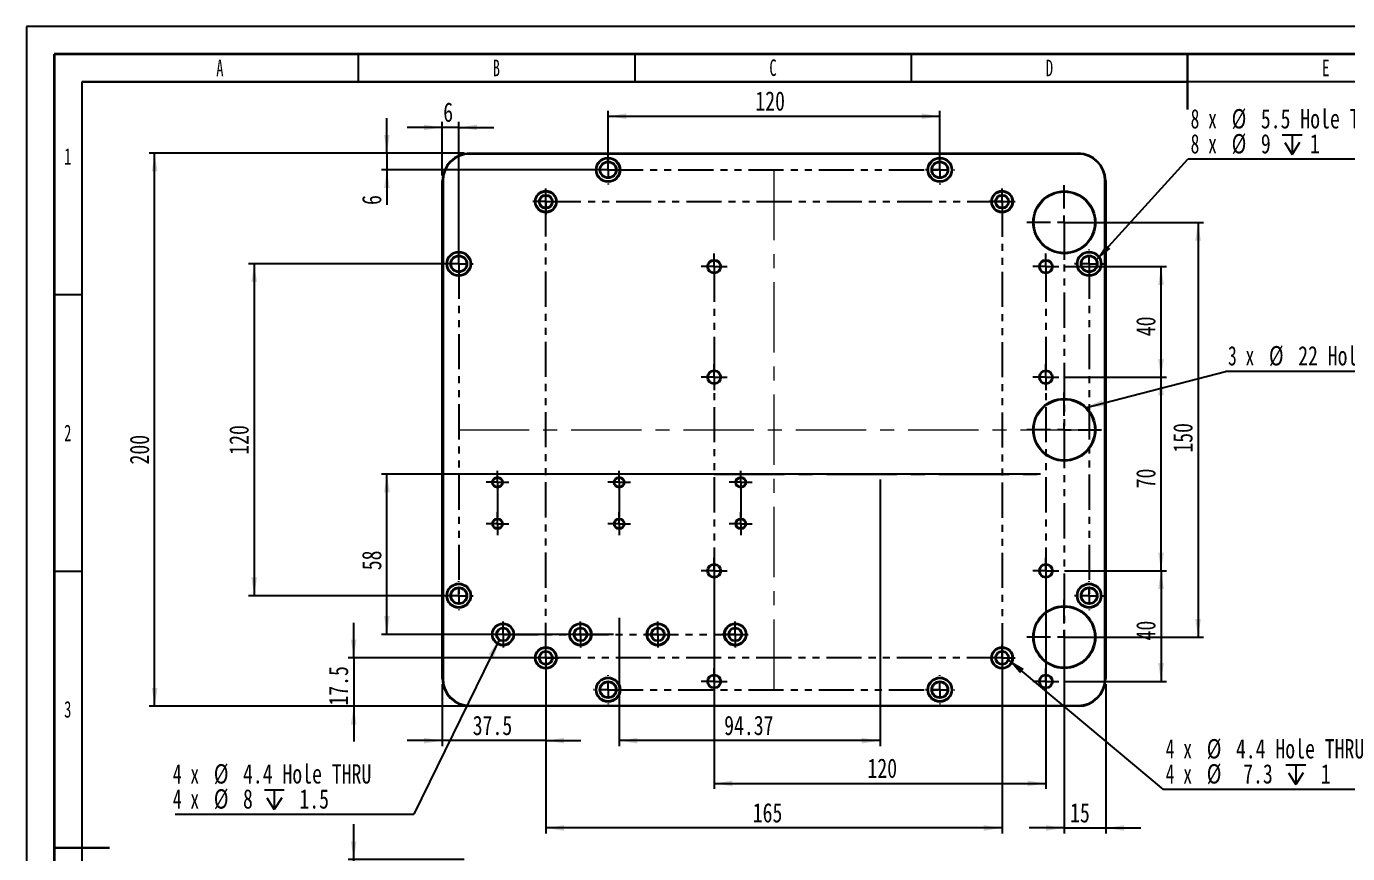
# Model space of a CAD drawing. Header units: millimetres. Extents: x 0 to 420, y 1 to 298.
# Drawn here: x 0 to 238.9, y 148.4 to 298 of the extents above; entities that cross this region are included whole.
import ezdxf

# ---------------------------------------------------------------- set-up
doc = ezdxf.new("R2010")
doc.units = ezdxf.units.MM
doc.linetypes.add('CENTERX2', pattern=[20.32, 12.7, -2.54, 2.54, -2.54])
doc.linetypes.add('PHANTOM', pattern=[12.7, 6.35, -1.27, 1.27, -1.27, 1.27, -1.27])
for name, color, linetype in [('SLD-0', 179, 'Continuous'), ('레이어10', 5, 'PHANTOM'), ('레이어11', 2, 'PHANTOM'), ('레이어12', 131, 'PHANTOM'), ('레이어13', 211, 'PHANTOM'), ('레이어14', 3, 'PHANTOM'), ('레이어15', 30, 'Continuous'), ('레이어8', 1, 'CENTERX2'), ('치수선', 104, 'Continuous')]:
    doc.layers.add(name, color=color, linetype=linetype)
doc.layers.add('도면층1', color=4, linetype='Continuous', lineweight=35)
doc.layers.add('도면층2', color=3, linetype='Continuous', lineweight=25)
doc.styles.add('SLDTEXTSTYLE12', font='TXT', dxfattribs={"width": 0.666667})
doc.styles.add('SLDTEXTSTYLE2', font='TXT', dxfattribs={"width": 0.75})
doc.styles.add('SLDTEXTSTYLE8', font='TXT', dxfattribs={"width": 0.638186})
doc.dimstyles.new('SLDDIMSTYLE0', dxfattribs={"dimtxt": 3.5, "dimasz": 3.302, "dimexe": 0, "dimexo": 0.0625, "dimgap": 0.875, "dimtad": 1, "dimdec": 3, "dimlfac": 2, "dimrnd": 1e-09, "dimzin": 12, "dimdsep": 46, "dimtxsty": 'SLDTEXTSTYLE2', "dimsah": 1, "dimcen": 0.09, "dimadec": 0, "dimazin": 3, "dimtfac": 1, "dimtdec": 3, "dimtmove": 0, "dimatfit": 0, "dimfxl": 1, "dimfrac": 2, "dimtolj": 1, "dimtzin": 12, "dimarcsym": 0})
doc.dimstyles.new('SLDDIMSTYLE1', dxfattribs={"dimtxt": 3.5, "dimasz": 3.302, "dimexe": 0, "dimexo": 0.0625, "dimgap": 0.875, "dimtad": 1, "dimdec": 3, "dimlfac": 2, "dimrnd": 1e-09, "dimzin": 12, "dimdsep": 46, "dimtxsty": 'SLDTEXTSTYLE2', "dimsah": 1, "dimcen": 0.09, "dimadec": 0, "dimazin": 3, "dimtfac": 1, "dimtdec": 3, "dimtofl": 0, "dimtmove": 0, "dimatfit": 3, "dimfxl": 1, "dimfrac": 2, "dimtolj": 1, "dimtzin": 12, "dimarcsym": 0})
doc.dimstyles.new('SLDDIMSTYLE2', dxfattribs={"dimtxt": 0.18, "dimasz": 3.302, "dimexe": 0, "dimexo": 0.0625, "dimgap": 0, "dimtad": 0, "dimtih": 1, "dimtoh": 1, "dimdec": 0, "dimrnd": 1e-09, "dimzin": 0, "dimdsep": 46, "dimtxsty": 'Standard', "dimsah": 1, "dimcen": 0.09, "dimadec": 0, "dimazin": 0, "dimtfac": 3.302, "dimtdec": 0, "dimtofl": 0, "dimtmove": 0, "dimatfit": 3, "dimfxl": 1, "dimfrac": 2, "dimtolj": 1, "dimtzin": 0, "dimarcsym": 0})

# ---------------------------------------------------------------- blocks, each defined once
blk = doc.blocks.new('_D')
at = {"layer": '레이어15', "transparency": 16777216}
for p, q in [((59.19, 147.38), (59.19, 153.73)), ((79.19, 147.38), (58.19, 147.38)), ((59.19, 143.38), (59.19, 147.38)), ((79.19, 143.38), (58.19, 143.38)), ((59.19, 143.38), (59.19, 137.03))]:
    blk.add_line(p, q, dxfattribs=at)
for points in [[(59.19, 147.38), (59.7, 150.68), (58.68, 150.68)], [(59.19, 143.38), (58.68, 140.08), (59.7, 140.08)]]:
    blk.add_solid(points, dxfattribs=at)
at = {"layer": '레이어15', "transparency": 16777216, "insert": (54.68, 144.41), "char_height": 3.5, "attachment_point": 1, "rotation": 90, "style": 'SLDTEXTSTYLE2'}
blk.add_mtext('8', dxfattribs=at)
blk = doc.blocks.new('_D_2')
at = {"layer": '치수선', "transparency": 16777216}
for p, q in [((75.19, 279.74), (68.84, 279.74)), ((75.19, 271.07), (75.19, 280.74)), ((78.19, 279.74), (75.19, 279.74)), ((78.19, 256.07), (78.19, 280.74)), ((78.19, 279.74), (84.54, 279.74))]:
    blk.add_line(p, q, dxfattribs=at)
for points in [[(75.19, 279.74), (71.89, 280.24), (71.89, 279.23)], [(78.19, 279.74), (81.49, 279.23), (81.49, 280.24)]]:
    blk.add_solid(points, dxfattribs=at)
at = {"layer": '치수선', "transparency": 16777216, "insert": (75.38, 284.25), "char_height": 3.5, "attachment_point": 1, "style": 'SLDTEXTSTYLE2'}
blk.add_mtext('6', dxfattribs=at)
blk = doc.blocks.new('_D_3')
at = {"layer": '치수선', "transparency": 16777216}
for p, q in [((77.19, 255.07), (40.19, 255.07)), ((41.19, 255.07), (41.19, 195.07)), ((77.19, 195.07), (40.19, 195.07))]:
    blk.add_line(p, q, dxfattribs=at)
for points in [[(41.19, 255.07), (40.68, 251.77), (41.7, 251.77)], [(41.19, 195.07), (41.7, 198.37), (40.68, 198.37)]]:
    blk.add_solid(points, dxfattribs=at)
at = {"layer": '치수선', "transparency": 16777216, "insert": (36.68, 220.55), "char_height": 3.5, "attachment_point": 1, "rotation": 90, "style": 'SLDTEXTSTYLE2'}
blk.add_mtext('120', dxfattribs=at)
blk = doc.blocks.new('_D_4')
at = {"layer": '치수선', "transparency": 16777216}
for p, q in [((65.19, 275.07), (65.19, 281.42)), ((79.19, 275.07), (64.19, 275.07)), ((65.19, 275.07), (65.19, 272.07)), ((104.19, 272.07), (64.19, 272.07)), ((65.19, 272.07), (65.19, 265.72))]:
    blk.add_line(p, q, dxfattribs=at)
for points in [[(65.19, 275.07), (65.7, 278.37), (64.68, 278.37)], [(65.19, 272.07), (64.68, 268.77), (65.7, 268.77)]]:
    blk.add_solid(points, dxfattribs=at)
at = {"layer": '치수선', "transparency": 16777216, "insert": (60.68, 265.72), "char_height": 3.5, "attachment_point": 1, "rotation": 90, "style": 'SLDTEXTSTYLE2'}
blk.add_mtext('6', dxfattribs=at)
blk = doc.blocks.new('_D_5')
at = {"layer": '치수선', "transparency": 16777216}
for p, q in [((105.19, 273.07), (105.19, 282.76)), ((165.19, 273.07), (165.19, 282.76)), ((105.19, 281.76), (165.19, 281.76))]:
    blk.add_line(p, q, dxfattribs=at)
for points in [[(105.19, 281.76), (108.49, 281.25), (108.49, 282.27)], [(165.19, 281.76), (161.89, 282.27), (161.89, 281.25)]]:
    blk.add_solid(points, dxfattribs=at)
at = {"layer": '치수선', "transparency": 16777216, "insert": (131.82, 286.27), "char_height": 3.5, "attachment_point": 1, "style": 'SLDTEXTSTYLE2'}
blk.add_mtext('120', dxfattribs=at)
blk = doc.blocks.new('_D_6')
at = {"layer": '치수선', "transparency": 16777216}
for p, q in [((93.94, 182.82), (93.94, 152.07)), ((176.44, 182.82), (176.44, 152.07)), ((176.44, 153.07), (93.94, 153.07))]:
    blk.add_line(p, q, dxfattribs=at)
for points in [[(93.94, 153.07), (97.24, 152.56), (97.24, 153.58)], [(176.44, 153.07), (173.14, 153.58), (173.14, 152.56)]]:
    blk.add_solid(points, dxfattribs=at)
at = {"layer": '치수선', "transparency": 16777216, "insert": (131.35, 157.58), "char_height": 3.5, "attachment_point": 1, "style": 'SLDTEXTSTYLE2'}
blk.add_mtext('165', dxfattribs=at)
blk = doc.blocks.new('_D_7')
at = {"layer": '치수선', "transparency": 16777216}
for p, q in [((59.19, 183.82), (59.19, 190.17)), ((92.94, 183.82), (58.19, 183.82)), ((59.19, 183.82), (59.19, 175.07)), ((79.19, 175.07), (58.19, 175.07)), ((59.19, 175.07), (59.19, 168.72))]:
    blk.add_line(p, q, dxfattribs=at)
for points in [[(59.19, 183.82), (59.7, 187.12), (58.68, 187.12)], [(59.19, 175.07), (58.68, 171.77), (59.7, 171.77)]]:
    blk.add_solid(points, dxfattribs=at)
at = {"layer": '치수선', "transparency": 16777216, "insert": (54.68, 175.19), "char_height": 3.5, "attachment_point": 1, "rotation": 90, "style": 'SLDTEXTSTYLE2'}
blk.add_mtext('17.5', dxfattribs=at)
blk = doc.blocks.new('_D_8')
at = {"layer": '치수선', "transparency": 16777216}
for p, q in [((93.94, 182.82), (93.94, 167.86)), ((75.19, 179.07), (75.19, 167.86)), ((75.19, 168.86), (68.84, 168.86)), ((93.94, 168.86), (75.19, 168.86)), ((93.94, 168.86), (100.29, 168.86))]:
    blk.add_line(p, q, dxfattribs=at)
for points in [[(75.19, 168.86), (71.89, 169.37), (71.89, 168.35)], [(93.94, 168.86), (97.24, 168.35), (97.24, 169.37)]]:
    blk.add_solid(points, dxfattribs=at)
at = {"layer": '치수선', "transparency": 16777216, "insert": (80.71, 173.37), "char_height": 3.5, "attachment_point": 1, "style": 'SLDTEXTSTYLE2'}
blk.add_mtext('37.5', dxfattribs=at)
blk = doc.blocks.new('_D_9')
at = {"layer": '치수선', "transparency": 16777216}
for p, q in [((188.69, 262.57), (212.89, 262.57)), ((211.89, 262.57), (211.89, 187.57)), ((188.69, 187.57), (212.89, 187.57))]:
    blk.add_line(p, q, dxfattribs=at)
for points in [[(211.89, 262.57), (211.38, 259.27), (212.4, 259.27)], [(211.89, 187.57), (212.4, 190.87), (211.38, 190.87)]]:
    blk.add_solid(points, dxfattribs=at)
at = {"layer": '치수선', "transparency": 16777216, "insert": (207.38, 220.93), "char_height": 3.5, "attachment_point": 1, "rotation": 90, "style": 'SLDTEXTSTYLE2'}
blk.add_mtext('150', dxfattribs=at)
blk = doc.blocks.new('_D_10')
at = {"layer": '치수선', "transparency": 16777216}
for p, q in [((187.69, 186.57), (187.69, 152.07)), ((195.19, 179.07), (195.19, 152.07)), ((187.69, 153.07), (181.34, 153.07)), ((187.69, 153.07), (195.19, 153.07)), ((195.19, 153.07), (201.54, 153.07))]:
    blk.add_line(p, q, dxfattribs=at)
for points in [[(187.69, 153.07), (184.39, 153.58), (184.39, 152.56)], [(195.19, 153.07), (198.49, 152.56), (198.49, 153.58)]]:
    blk.add_solid(points, dxfattribs=at)
at = {"layer": '치수선', "transparency": 16777216, "insert": (188.74, 157.58), "char_height": 3.5, "attachment_point": 1, "style": 'SLDTEXTSTYLE2'}
blk.add_mtext('15', dxfattribs=at)
blk = doc.blocks.new('_D_11')
at = {"layer": '치수선', "transparency": 16777216}
for p, q in [((183.38, 217.07), (64.19, 217.07)), ((65.19, 188.07), (65.19, 217.07)), ((106.19, 188.07), (64.19, 188.07))]:
    blk.add_line(p, q, dxfattribs=at)
for points in [[(65.19, 217.07), (64.68, 213.77), (65.7, 213.77)], [(65.19, 188.07), (65.7, 191.37), (64.68, 191.37)]]:
    blk.add_solid(points, dxfattribs=at)
at = {"layer": '치수선', "transparency": 16777216, "insert": (60.68, 199.67), "char_height": 3.5, "attachment_point": 1, "rotation": 90, "style": 'SLDTEXTSTYLE2'}
blk.add_mtext('58', dxfattribs=at)
blk = doc.blocks.new('_D_12')
at = {"layer": '치수선', "transparency": 16777216}
for p, q in [((154.38, 216.07), (154.38, 167.86)), ((107.19, 187.07), (107.19, 167.86)), ((154.38, 168.86), (107.19, 168.86))]:
    blk.add_line(p, q, dxfattribs=at)
for points in [[(107.19, 168.86), (110.49, 168.35), (110.49, 169.37)], [(154.38, 168.86), (151.07, 169.37), (151.07, 168.35)]]:
    blk.add_solid(points, dxfattribs=at)
at = {"layer": '치수선', "transparency": 16777216, "insert": (126.18, 173.37), "char_height": 3.5, "attachment_point": 1, "style": 'SLDTEXTSTYLE2'}
blk.add_mtext('94.37', dxfattribs=at)
blk = doc.blocks.new('_D_13')
at = {"layer": '레이어15', "transparency": 16777216}
for p, q in [((79.19, 275.07), (22.19, 275.07)), ((23.19, 175.07), (23.19, 275.07)), ((79.19, 175.07), (22.19, 175.07))]:
    blk.add_line(p, q, dxfattribs=at)
for points in [[(23.19, 275.07), (22.68, 271.77), (23.7, 271.77)], [(23.19, 175.07), (23.7, 178.37), (22.68, 178.37)]]:
    blk.add_solid(points, dxfattribs=at)
at = {"layer": '레이어15', "transparency": 16777216, "insert": (18.68, 218.79), "char_height": 3.5, "attachment_point": 1, "rotation": 90, "style": 'SLDTEXTSTYLE2'}
blk.add_mtext('200', dxfattribs=at)
blk = doc.blocks.new('_D_14')
at = {"layer": '치수선', "transparency": 16777216}
for p, q in [((124.38, 198.57), (124.38, 160.12)), ((184.38, 198.57), (184.38, 160.12)), ((124.38, 161.12), (184.38, 161.12))]:
    blk.add_line(p, q, dxfattribs=at)
for points in [[(124.38, 161.12), (127.68, 160.61), (127.68, 161.63)], [(184.38, 161.12), (181.07, 161.63), (181.07, 160.61)]]:
    blk.add_solid(points, dxfattribs=at)
at = {"layer": '치수선', "transparency": 16777216, "insert": (152.1, 165.63), "char_height": 3.5, "attachment_point": 1, "style": 'SLDTEXTSTYLE2'}
blk.add_mtext('120', dxfattribs=at)
blk = doc.blocks.new('_D_15')
at = {"layer": '치수선', "transparency": 16777216}
for p, q in [((187.73, 199.57), (206.19, 199.57)), ((205.19, 199.57), (205.19, 179.57)), ((187.73, 179.57), (206.19, 179.57))]:
    blk.add_line(p, q, dxfattribs=at)
for points in [[(205.19, 199.57), (204.68, 196.27), (205.7, 196.27)], [(205.19, 179.57), (205.7, 182.87), (204.68, 182.87)]]:
    blk.add_solid(points, dxfattribs=at)
at = {"layer": '치수선', "transparency": 16777216, "insert": (200.68, 186.98), "char_height": 3.5, "attachment_point": 1, "rotation": 90, "style": 'SLDTEXTSTYLE2'}
blk.add_mtext('40', dxfattribs=at)
blk = doc.blocks.new('_D_16')
at = {"layer": '치수선', "transparency": 16777216}
for p, q in [((187.73, 234.57), (206.19, 234.57)), ((205.19, 199.57), (205.19, 234.57)), ((187.73, 199.57), (206.19, 199.57))]:
    blk.add_line(p, q, dxfattribs=at)
for points in [[(205.19, 234.57), (204.68, 231.27), (205.7, 231.27)], [(205.19, 199.57), (205.7, 202.87), (204.68, 202.87)]]:
    blk.add_solid(points, dxfattribs=at)
at = {"layer": '치수선', "transparency": 16777216, "insert": (200.68, 214.48), "char_height": 3.5, "attachment_point": 1, "rotation": 90, "style": 'SLDTEXTSTYLE2'}
blk.add_mtext('70', dxfattribs=at)
blk = doc.blocks.new('_D_17')
at = {"layer": '치수선', "transparency": 16777216}
for p, q in [((187.73, 254.57), (206.19, 254.57)), ((205.19, 234.57), (205.19, 254.57)), ((187.73, 234.57), (206.19, 234.57))]:
    blk.add_line(p, q, dxfattribs=at)
for points in [[(205.19, 254.57), (204.68, 251.27), (205.7, 251.27)], [(205.19, 234.57), (205.7, 237.87), (204.68, 237.87)]]:
    blk.add_solid(points, dxfattribs=at)
at = {"layer": '치수선', "transparency": 16777216, "insert": (200.68, 241.98), "char_height": 3.5, "attachment_point": 1, "rotation": 90, "style": 'SLDTEXTSTYLE2'}
blk.add_mtext('40', dxfattribs=at)
blk = doc.blocks.new('SW_SYMBOL_HOLE_DEPTH')
at = {"layer": '치수선', "color": 0}
for p, q in [((0, 875), (800, 875)), ((100, 555), (400, 75)), ((400, 875), (400, 75)), ((700, 555), (400, 75))]:
    blk.add_line(p, q, dxfattribs=at)
blk = doc.blocks.new('SW_NOTE_0_1')
at = {"layer": '치수선', "color": 0}
blk.add_line((42.9, 0), (0, 0), dxfattribs=at)
at = {"layer": '치수선', "color": 0, "xscale": 0.004470703125, "yscale": 0.004470703125, "zscale": 0.004470703125}
blk.add_blockref('SW_SYMBOL_HOLE_DEPTH', (17.06, 0.53), dxfattribs=at)
at = {"layer": '치수선', "color": 0, "char_height": 3.5, "attachment_point": 1}
for s, insert, style in [('8 x', (0.49, 9.08), 'SLDTEXTSTYLE12'), ('%%c', (7.91, 9.08), 'SLDTEXTSTYLE2'), ('5.5 Hole THRU', (13.19, 9.08), 'SLDTEXTSTYLE2'), ('8 x', (0.49, 4.56), 'SLDTEXTSTYLE12'), ('%%c', (7.91, 4.56), 'SLDTEXTSTYLE2'), ('9', (13.19, 4.56), 'SLDTEXTSTYLE2'), ('1', (22.07, 4.56), 'SLDTEXTSTYLE2')]:
    blk.add_mtext(s, dxfattribs=dict(at, insert=insert, style=style))
blk = doc.blocks.new('SW_NOTE_0_2')
at = {"layer": '치수선', "color": 0}
blk.add_line((42.9, 0), (0, 0), dxfattribs=at)
at = {"layer": '치수선', "color": 0, "xscale": 0.004470703125, "yscale": 0.004470703125, "zscale": 0.004470703125}
blk.add_blockref('SW_SYMBOL_HOLE_DEPTH', (22.22, 0.54), dxfattribs=at)
at = {"layer": '치수선', "color": 0, "char_height": 3.5, "attachment_point": 1}
for s, insert, style in [('4 x', (0.47, 9.1), 'SLDTEXTSTYLE12'), ('%%c', (7.89, 9.1), 'SLDTEXTSTYLE2'), ('4.4 Hole THRU', (13.17, 9.1), 'SLDTEXTSTYLE2'), ('4 x', (0.47, 4.57), 'SLDTEXTSTYLE12'), ('%%c', (7.89, 4.57), 'SLDTEXTSTYLE2'), ('7.3', (14.48, 4.57), 'SLDTEXTSTYLE2'), ('1', (28.53, 4.57), 'SLDTEXTSTYLE2')]:
    blk.add_mtext(s, dxfattribs=dict(at, insert=insert, style=style))
blk = doc.blocks.new('SW_NOTE_0_3')
at = {"layer": '치수선', "color": 0}
blk.add_line((-43.15, 0), (0, 0), dxfattribs=at)
at = {"layer": '치수선', "color": 0, "xscale": 0.004470703125, "yscale": 0.004470703125, "zscale": 0.004470703125}
blk.add_blockref('SW_SYMBOL_HOLE_DEPTH', (-27.03, 0.5), dxfattribs=at)
at = {"layer": '치수선', "color": 0, "char_height": 3.5, "attachment_point": 1}
for s, insert, style in [('4 x', (-43.6, 9.05), 'SLDTEXTSTYLE12'), ('%%c', (-36.18, 9.05), 'SLDTEXTSTYLE2'), ('4.4 Hole THRU', (-30.91, 9.05), 'SLDTEXTSTYLE2'), ('4 x', (-43.6, 4.52), 'SLDTEXTSTYLE12'), ('%%c', (-36.18, 4.52), 'SLDTEXTSTYLE2'), ('8', (-30.91, 4.52), 'SLDTEXTSTYLE2'), ('1.5', (-20.71, 4.52), 'SLDTEXTSTYLE2')]:
    blk.add_mtext(s, dxfattribs=dict(at, insert=insert, style=style))
blk = doc.blocks.new('SW_NOTE_0_4')
at = {"layer": '치수선', "color": 0}
blk.add_line((41.61, 0), (0, 0), dxfattribs=at)
at = {"layer": '치수선', "color": 0, "char_height": 3.5, "attachment_point": 1}
for s, insert, style in [('3 x', (0.46, 4.61), 'SLDTEXTSTYLE12'), ('%%c', (7.87, 4.61), 'SLDTEXTSTYLE2'), ('22 Hole THRU', (13.15, 4.61), 'SLDTEXTSTYLE2')]:
    blk.add_mtext(s, dxfattribs=dict(at, insert=insert, style=style))
blk = doc.blocks.new('SW_CENTERMARKSYMBOL_0')
at = {"layer": '레이어8', "color": 0}
for p, q in [((-1.25, 0), (-2.35, 0)), ((0, 0), (-1.25, 0)), ((0, 1.25), (0, 2.35)), ((0, 0), (0, 1.25)), ((0, 0), (0, -1.25)), ((0, 0), (1.25, 0)), ((1.25, 0), (2.35, 0)), ((0, -1.25), (0, -2.35))]:
    blk.add_line(p, q, dxfattribs=at)
blk = doc.blocks.new('SW_CENTERMARKSYMBOL_1')
at = {"layer": '레이어8', "color": 0}
for p, q in [((-1.25, 0), (-2.35, 0)), ((0, 0), (-1.25, 0)), ((0, 1.25), (0, 2.35)), ((0, 0), (0, 1.25)), ((0, 0), (0, -1.25)), ((0, 0), (1.25, 0)), ((1.25, 0), (2.35, 0)), ((0, -1.25), (0, -2.35))]:
    blk.add_line(p, q, dxfattribs=at)
blk = doc.blocks.new('SW_CENTERMARKSYMBOL_2')
at = {"layer": '레이어8', "color": 0}
for p, q in [((-1.25, 0), (-2.35, 0)), ((0, 0), (-1.25, 0)), ((0, 1.25), (0, 2.35)), ((0, 0), (0, 1.25)), ((0, 0), (0, -1.25)), ((0, 0), (1.25, 0)), ((1.25, 0), (2.35, 0)), ((0, -1.25), (0, -2.35))]:
    blk.add_line(p, q, dxfattribs=at)
blk = doc.blocks.new('SW_CENTERMARKSYMBOL_3')
at = {"layer": '레이어8', "color": 0}
for p, q in [((-1.25, 0), (-2.35, 0)), ((0, 0), (-1.25, 0)), ((0, 1.25), (0, 2.35)), ((0, 0), (0, 1.25)), ((0, 0), (0, -1.25)), ((0, 0), (1.25, 0)), ((1.25, 0), (2.35, 0)), ((0, -1.25), (0, -2.35))]:
    blk.add_line(p, q, dxfattribs=at)
blk = doc.blocks.new('SW_CENTERMARKSYMBOL_4')
at = {"layer": '레이어8', "color": 0}
for p, q in [((0, 2.5), (0, 2.625)), ((-2.5, 0), (-2.625, 0)), ((0, 0), (-1.25, 0)), ((0, 0), (0, 1.25)), ((0, 0), (0, -1.25)), ((0, 0), (1.25, 0)), ((2.5, 0), (2.625, 0)), ((0, -2.5), (0, -2.625))]:
    blk.add_line(p, q, dxfattribs=at)
blk = doc.blocks.new('SW_CENTERMARKSYMBOL_5')
at = {"layer": '레이어8', "color": 0}
for p, q in [((0, 2.5), (0, 2.625)), ((-2.5, 0), (-2.625, 0)), ((0, 0), (-1.25, 0)), ((0, 0), (0, 1.25)), ((0, 0), (0, -1.25)), ((0, 0), (1.25, 0)), ((2.5, 0), (2.625, 0)), ((0, -2.5), (0, -2.625))]:
    blk.add_line(p, q, dxfattribs=at)
blk = doc.blocks.new('SW_CENTERMARKSYMBOL_6')
at = {"layer": '레이어8', "color": 0}
for p, q in [((0, 2.5), (0, 2.625)), ((-2.5, 0), (-2.625, 0)), ((0, 0), (-1.25, 0)), ((0, 0), (0, 1.25)), ((0, 0), (0, -1.25)), ((0, 0), (1.25, 0)), ((2.5, 0), (2.625, 0)), ((0, -2.5), (0, -2.625))]:
    blk.add_line(p, q, dxfattribs=at)
blk = doc.blocks.new('SW_CENTERMARKSYMBOL_7')
at = {"layer": '레이어8', "color": 0}
for p, q in [((0, 2.5), (0, 2.625)), ((-2.5, 0), (-2.625, 0)), ((0, 0), (-1.25, 0)), ((0, 0), (0, 1.25)), ((0, 0), (0, -1.25)), ((0, 0), (1.25, 0)), ((2.5, 0), (2.625, 0)), ((0, -2.5), (0, -2.625))]:
    blk.add_line(p, q, dxfattribs=at)
blk = doc.blocks.new('SW_CENTERMARKSYMBOL_8')
at = {"layer": '레이어8', "color": 0}
for p, q in [((0, 2.5), (0, 2.625)), ((-2.5, 0), (-2.625, 0)), ((0, 0), (-1.25, 0)), ((0, 0), (0, 1.25)), ((0, 0), (0, -1.25)), ((0, 0), (1.25, 0)), ((2.5, 0), (2.625, 0)), ((0, -2.5), (0, -2.625))]:
    blk.add_line(p, q, dxfattribs=at)
blk = doc.blocks.new('SW_CENTERMARKSYMBOL_9')
at = {"layer": '레이어8', "color": 0}
for p, q in [((0, 2.5), (0, 2.625)), ((-2.5, 0), (-2.625, 0)), ((0, 0), (-1.25, 0)), ((0, 0), (0, 1.25)), ((0, 0), (0, -1.25)), ((0, 0), (1.25, 0)), ((2.5, 0), (2.625, 0)), ((0, -2.5), (0, -2.625))]:
    blk.add_line(p, q, dxfattribs=at)
blk = doc.blocks.new('SW_CENTERMARKSYMBOL_10')
at = {"layer": '레이어8', "color": 0}
for p, q in [((0, 2.5), (0, 2.625)), ((-2.5, 0), (-2.625, 0)), ((0, 0), (-1.25, 0)), ((0, 0), (0, 1.25)), ((0, 0), (0, -1.25)), ((0, 0), (1.25, 0)), ((2.5, 0), (2.625, 0)), ((0, -2.5), (0, -2.625))]:
    blk.add_line(p, q, dxfattribs=at)
blk = doc.blocks.new('SW_CENTERMARKSYMBOL_11')
at = {"layer": '레이어8', "color": 0}
for p, q in [((0, 2.5), (0, 2.625)), ((-2.5, 0), (-2.625, 0)), ((0, 0), (-1.25, 0)), ((0, 0), (0, 1.25)), ((0, 0), (0, -1.25)), ((0, 0), (1.25, 0)), ((2.5, 0), (2.625, 0)), ((0, -2.5), (0, -2.625))]:
    blk.add_line(p, q, dxfattribs=at)
blk = doc.blocks.new('SW_CENTERMARKSYMBOL_12')
at = {"layer": '레이어8', "color": 0}
for p, q in [((-1.25, 0), (-2.35, 0)), ((0, 0), (-1.25, 0)), ((0, 1.25), (0, 2.35)), ((0, 0), (0, 1.25)), ((0, 0), (0, -1.25)), ((0, 0), (1.25, 0)), ((1.25, 0), (2.35, 0)), ((0, -1.25), (0, -2.35))]:
    blk.add_line(p, q, dxfattribs=at)
blk = doc.blocks.new('SW_CENTERMARKSYMBOL_13')
at = {"layer": '레이어8', "color": 0}
for p, q in [((-1.25, 0), (-2.35, 0)), ((0, 0), (-1.25, 0)), ((0, 1.25), (0, 2.35)), ((0, 0), (0, 1.25)), ((0, 0), (0, -1.25)), ((0, 0), (1.25, 0)), ((1.25, 0), (2.35, 0)), ((0, -1.25), (0, -2.35))]:
    blk.add_line(p, q, dxfattribs=at)
blk = doc.blocks.new('SW_CENTERMARKSYMBOL_14')
at = {"layer": '레이어8', "color": 0}
for p, q in [((-1.25, 0), (-2.35, 0)), ((0, 0), (-1.25, 0)), ((0, 1.25), (0, 2.35)), ((0, 0), (0, 1.25)), ((0, 0), (0, -1.25)), ((0, 0), (1.25, 0)), ((1.25, 0), (2.35, 0)), ((0, -1.25), (0, -2.35))]:
    blk.add_line(p, q, dxfattribs=at)
blk = doc.blocks.new('SW_CENTERMARKSYMBOL_15')
at = {"layer": '레이어8', "color": 0}
for p, q in [((-1.25, 0), (-2.35, 0)), ((0, 0), (-1.25, 0)), ((0, 1.25), (0, 2.35)), ((0, 0), (0, 1.25)), ((0, 0), (0, -1.25)), ((0, 0), (1.25, 0)), ((1.25, 0), (2.35, 0)), ((0, -1.25), (0, -2.35))]:
    blk.add_line(p, q, dxfattribs=at)
blk = doc.blocks.new('SW_CENTERMARKSYMBOL_16')
at = {"layer": '레이어8', "color": 0}
for p, q in [((-1.25, 0), (-2.075, 0)), ((0, 0), (-1.25, 0)), ((0, 1.25), (0, 2.075)), ((0, 0), (0, 1.25)), ((0, 0), (0, -1.25)), ((0, 0), (1.25, 0)), ((1.25, 0), (2.075, 0)), ((0, -1.25), (0, -2.075))]:
    blk.add_line(p, q, dxfattribs=at)
blk = doc.blocks.new('SW_CENTERMARKSYMBOL_17')
at = {"layer": '레이어8', "color": 0}
for p, q in [((-1.25, 0), (-2.075, 0)), ((0, 0), (-1.25, 0)), ((0, 1.25), (0, 2.075)), ((0, 0), (0, 1.25)), ((0, 0), (0, -1.25)), ((0, 0), (1.25, 0)), ((1.25, 0), (2.075, 0)), ((0, -1.25), (0, -2.075))]:
    blk.add_line(p, q, dxfattribs=at)
blk = doc.blocks.new('SW_CENTERMARKSYMBOL_18')
at = {"layer": '레이어8', "color": 0}
for p, q in [((-1.25, 0), (-2.075, 0)), ((0, 0), (-1.25, 0)), ((0, 1.25), (0, 2.075)), ((0, 0), (0, 1.25)), ((0, 0), (0, -1.25)), ((0, 0), (1.25, 0)), ((1.25, 0), (2.075, 0)), ((0, -1.25), (0, -2.075))]:
    blk.add_line(p, q, dxfattribs=at)
blk = doc.blocks.new('SW_CENTERMARKSYMBOL_19')
at = {"layer": '레이어8', "color": 0}
for p, q in [((-1.25, 0), (-2.075, 0)), ((0, 0), (-1.25, 0)), ((0, 1.25), (0, 2.075)), ((0, 0), (0, 1.25)), ((0, 0), (0, -1.25)), ((0, 0), (1.25, 0)), ((1.25, 0), (2.075, 0)), ((0, -1.25), (0, -2.075))]:
    blk.add_line(p, q, dxfattribs=at)
blk = doc.blocks.new('SW_CENTERMARKSYMBOL_20')
at = {"layer": '레이어8', "color": 0}
for p, q in [((-1.25, 0), (-2.075, 0)), ((0, 0), (-1.25, 0)), ((0, 1.25), (0, 2.075)), ((0, 0), (0, 1.25)), ((0, 0), (0, -1.25)), ((0, 0), (1.25, 0)), ((1.25, 0), (2.075, 0)), ((0, -1.25), (0, -2.075))]:
    blk.add_line(p, q, dxfattribs=at)
blk = doc.blocks.new('SW_CENTERMARKSYMBOL_21')
at = {"layer": '레이어8', "color": 0}
for p, q in [((-1.25, 0), (-2.075, 0)), ((0, 0), (-1.25, 0)), ((0, 1.25), (0, 2.075)), ((0, 0), (0, 1.25)), ((0, 0), (0, -1.25)), ((0, 0), (1.25, 0)), ((1.25, 0), (2.075, 0)), ((0, -1.25), (0, -2.075))]:
    blk.add_line(p, q, dxfattribs=at)
blk = doc.blocks.new('SW_CENTERMARKSYMBOL_22')
at = {"layer": '레이어8', "color": 0}
for p, q in [((-1.25, 0), (-2.35, 0)), ((0, 0), (-1.25, 0)), ((0, 1.25), (0, 2.35)), ((0, 0), (0, 1.25)), ((0, 0), (0, -1.25)), ((0, 0), (1.25, 0)), ((1.25, 0), (2.35, 0)), ((0, -1.25), (0, -2.35))]:
    blk.add_line(p, q, dxfattribs=at)
blk = doc.blocks.new('SW_CENTERMARKSYMBOL_23')
at = {"layer": '레이어8', "color": 0}
for p, q in [((-1.25, 0), (-2.35, 0)), ((0, 0), (-1.25, 0)), ((0, 1.25), (0, 2.35)), ((0, 0), (0, 1.25)), ((0, 0), (0, -1.25)), ((0, 0), (1.25, 0)), ((1.25, 0), (2.35, 0)), ((0, -1.25), (0, -2.35))]:
    blk.add_line(p, q, dxfattribs=at)
blk = doc.blocks.new('SW_CENTERMARKSYMBOL_24')
at = {"layer": '레이어8', "color": 0}
for p, q in [((-1.25, 0), (-2.35, 0)), ((0, 0), (-1.25, 0)), ((0, 1.25), (0, 2.35)), ((0, 0), (0, 1.25)), ((0, 0), (0, -1.25)), ((0, 0), (1.25, 0)), ((1.25, 0), (2.35, 0)), ((0, -1.25), (0, -2.35))]:
    blk.add_line(p, q, dxfattribs=at)
blk = doc.blocks.new('SW_CENTERMARKSYMBOL_25')
at = {"layer": '레이어8', "color": 0}
for p, q in [((-1.25, 0), (-2.35, 0)), ((0, 0), (-1.25, 0)), ((0, 1.25), (0, 2.35)), ((0, 0), (0, 1.25)), ((0, 0), (0, -1.25)), ((0, 0), (1.25, 0)), ((1.25, 0), (2.35, 0)), ((0, -1.25), (0, -2.35))]:
    blk.add_line(p, q, dxfattribs=at)
blk = doc.blocks.new('SW_CENTERMARKSYMBOL_26')
at = {"layer": '레이어8', "color": 0}
for p, q in [((-1.25, 0), (-2.35, 0)), ((0, 0), (-1.25, 0)), ((0, 1.25), (0, 2.35)), ((0, 0), (0, 1.25)), ((0, 0), (0, -1.25)), ((0, 0), (1.25, 0)), ((1.25, 0), (2.35, 0)), ((0, -1.25), (0, -2.35))]:
    blk.add_line(p, q, dxfattribs=at)
blk = doc.blocks.new('SW_CENTERMARKSYMBOL_27')
at = {"layer": '레이어8', "color": 0}
for p, q in [((-1.25, 0), (-2.35, 0)), ((0, 0), (-1.25, 0)), ((0, 1.25), (0, 2.35)), ((0, 0), (0, 1.25)), ((0, 0), (0, -1.25)), ((0, 0), (1.25, 0)), ((1.25, 0), (2.35, 0)), ((0, -1.25), (0, -2.35))]:
    blk.add_line(p, q, dxfattribs=at)
blk = doc.blocks.new('SW_CENTERMARKSYMBOL_28')
at = {"layer": '레이어8', "color": 0}
for p, q in [((-1.25, 0), (-2.35, 0)), ((0, 0), (-1.25, 0)), ((0, 1.25), (0, 2.35)), ((0, 0), (0, 1.25)), ((0, 0), (0, -1.25)), ((0, 0), (1.25, 0)), ((1.25, 0), (2.35, 0)), ((0, -1.25), (0, -2.35))]:
    blk.add_line(p, q, dxfattribs=at)
blk = doc.blocks.new('SW_CENTERMARKSYMBOL_29')
at = {"layer": '레이어8', "color": 0}
for p, q in [((-1.25, 0), (-2.35, 0)), ((0, 0), (-1.25, 0)), ((0, 1.25), (0, 2.35)), ((0, 0), (0, 1.25)), ((0, 0), (0, -1.25)), ((0, 0), (1.25, 0)), ((1.25, 0), (2.35, 0)), ((0, -1.25), (0, -2.35))]:
    blk.add_line(p, q, dxfattribs=at)
blk = doc.blocks.new('SW_CENTERMARKSYMBOL_30')
at = {"layer": '레이어8', "color": 0}
for p, q in [((0, 2.5), (0, 6.75)), ((-2.5, 0), (-6.75, 0)), ((0, 0), (-1.25, 0)), ((0, 0), (0, 1.25)), ((0, 0), (0, -1.25)), ((0, 0), (1.25, 0)), ((2.5, 0), (6.75, 0)), ((0, -2.5), (0, -6.75))]:
    blk.add_line(p, q, dxfattribs=at)
blk = doc.blocks.new('SW_CENTERMARKSYMBOL_31')
at = {"layer": '레이어8', "color": 0}
for p, q in [((0, 2.5), (0, 6.75)), ((-2.5, 0), (-6.75, 0)), ((0, 0), (-1.25, 0)), ((0, 0), (0, 1.25)), ((0, 0), (0, -1.25)), ((0, 0), (1.25, 0)), ((2.5, 0), (6.75, 0)), ((0, -2.5), (0, -6.75))]:
    blk.add_line(p, q, dxfattribs=at)
blk = doc.blocks.new('SW_CENTERMARKSYMBOL_32')
at = {"layer": '레이어8', "color": 0}
for p, q in [((0, 2.5), (0, 6.75)), ((-2.5, 0), (-6.75, 0)), ((0, 0), (-1.25, 0)), ((0, 0), (0, 1.25)), ((0, 0), (0, -1.25)), ((0, 0), (1.25, 0)), ((2.5, 0), (6.75, 0)), ((0, -2.5), (0, -6.75))]:
    blk.add_line(p, q, dxfattribs=at)

msp = doc.modelspace()

# ---------------------------------------------------------------- linework, layer by layer
at = {"color": 7, "linetype": 'Continuous', "lineweight": 25}
for p, q in [((80.19106, 274.91977), (80.19106, 275.06977)), ((80.19106, 275.06977), (190.19106, 275.06977)), ((190.19106, 274.91977), (80.19106, 274.91977)), ((190.19106, 274.91977), (190.19106, 275.06977)), ((75.19106, 270.06977), (75.34106, 270.06977)), ((75.19106, 180.06977), (75.19106, 270.06977)), ((75.34106, 270.06977), (75.34106, 180.06977)), ((195.04106, 180.06977), (195.04106, 270.06977)), ((195.04106, 270.06977), (195.19106, 270.06977)), ((195.19106, 270.06977), (195.19106, 180.06977)), ((75.19106, 180.06977), (75.34106, 180.06977)), ((195.04106, 180.06977), (195.19106, 180.06977)), ((80.19106, 175.21977), (190.19106, 175.21977)), ((80.19106, 175.06977), (80.19106, 175.21977)), ((190.19106, 175.06977), (80.19106, 175.06977)), ((190.19106, 175.06977), (190.19106, 175.21977))]:
    msp.add_line(p, q, dxfattribs=at)
for centre, radius in [((105.19106, 272.06977), 2.225), ((105.19106, 272.06977), 2.075), ((105.19106, 272.06977), 1.525), ((105.19106, 272.06977), 1.375), ((165.19106, 272.06977), 2.225), ((165.19106, 272.06977), 2.075), ((165.19106, 272.06977), 1.525), ((165.19106, 272.06977), 1.375), ((93.94106, 266.31977), 1.975), ((93.94106, 266.31977), 1.825), ((176.44106, 266.31977), 1.975), ((176.44106, 266.31977), 1.825), ((187.69106, 262.56977), 5.65), ((187.69106, 262.56977), 5.5), ((93.94106, 266.31977), 1.25), ((93.94106, 266.31977), 1.1), ((176.44106, 266.31977), 1.25), ((176.44106, 266.31977), 1.1), ((78.19106, 255.06977), 2.225), ((78.19106, 255.06977), 2.075), ((78.19106, 255.06977), 1.525), ((78.19106, 255.06977), 1.375), ((124.37606, 254.56977), 1.25), ((124.37606, 254.56977), 1.1), ((184.37606, 254.56977), 1.25), ((184.37606, 254.56977), 1.1), ((192.19106, 255.06977), 2.225), ((192.19106, 255.06977), 2.075), ((192.19106, 255.06977), 1.525), ((192.19106, 255.06977), 1.375), ((124.37606, 234.56977), 1.25), ((124.37606, 234.56977), 1.1), ((184.37606, 234.56977), 1.25), ((184.37606, 234.56977), 1.1), ((187.69106, 225.06977), 5.65), ((187.69106, 225.06977), 5.5), ((85.19106, 215.56977), 0.975), ((85.19106, 215.56977), 0.825), ((107.19106, 215.56977), 0.975), ((107.19106, 215.56977), 0.825), ((129.19106, 215.56977), 0.975), ((129.19106, 215.56977), 0.825), ((85.19106, 208.06977), 0.975), ((85.19106, 208.06977), 0.825), ((107.19106, 208.06977), 0.975), ((107.19106, 208.06977), 0.825), ((129.19106, 208.06977), 0.975), ((129.19106, 208.06977), 0.825), ((124.37606, 199.56977), 1.25), ((184.37606, 199.56977), 1.25), ((124.37606, 199.56977), 1.1), ((184.37606, 199.56977), 1.1), ((78.19106, 195.06977), 2.225), ((78.19106, 195.06977), 2.075), ((78.19106, 195.06977), 1.525), ((78.19106, 195.06977), 1.375), ((192.19106, 195.06977), 2.225), ((192.19106, 195.06977), 2.075), ((192.19106, 195.06977), 1.525), ((192.19106, 195.06977), 1.375), ((187.69106, 187.56977), 5.65), ((187.69106, 187.56977), 5.5), ((86.19106, 188.06977), 2.025), ((86.19106, 188.06977), 1.875), ((86.19106, 188.06977), 1.25), ((86.19106, 188.06977), 1.1), ((100.19106, 188.06977), 2.025), ((100.19106, 188.06977), 1.875), ((100.19106, 188.06977), 1.25), ((100.19106, 188.06977), 1.1), ((114.19106, 188.06977), 2.025), ((114.19106, 188.06977), 1.875), ((114.19106, 188.06977), 1.25), ((114.19106, 188.06977), 1.1), ((128.19106, 188.06977), 2.025), ((128.19106, 188.06977), 1.875), ((128.19106, 188.06977), 1.25), ((128.19106, 188.06977), 1.1), ((93.94106, 183.81977), 1.975), ((93.94106, 183.81977), 1.825), ((93.94106, 183.81977), 1.25), ((93.94106, 183.81977), 1.1), ((176.44106, 183.81977), 1.975), ((176.44106, 183.81977), 1.825), ((176.44106, 183.81977), 1.25), ((176.44106, 183.81977), 1.1), ((105.19106, 178.06977), 2.225), ((105.19106, 178.06977), 2.075), ((105.19106, 178.06977), 1.525), ((105.19106, 178.06977), 1.375), ((124.37606, 179.56977), 1.25), ((124.37606, 179.56977), 1.1), ((165.19106, 178.06977), 2.225), ((165.19106, 178.06977), 2.075), ((165.19106, 178.06977), 1.525), ((165.19106, 178.06977), 1.375), ((184.37606, 179.56977), 1.25), ((184.37606, 179.56977), 1.1)]:
    msp.add_circle(centre, radius, dxfattribs=at)
for centre, radius, start, end in [((80.19106, 270.06977), 5, 90, 180), ((80.19106, 270.06977), 4.85, 90, 180), ((190.19106, 270.06977), 5, 0, 90), ((190.19106, 270.06977), 4.85, 0, 90), ((80.19106, 180.06977), 5, 180, 270), ((80.19106, 180.06977), 4.85, 180, 270), ((190.19106, 180.06977), 4.85, 270, 0), ((190.19106, 180.06977), 5, 270, 0)]:
    msp.add_arc(centre, radius, start, end, dxfattribs=at)
at = {"layer": 'SLD-0', "color": 7}
for p, q in [((420, 298), (0, 298)), ((0, 298), (0, 1))]:
    msp.add_line(p, q, dxfattribs=at)
at = {"layer": '도면층1', "color": 7}
for p, q in [((415, 293), (5, 293)), ((5, 293), (5, 6))]:
    msp.add_line(p, q, dxfattribs=at)
at = {"layer": '도면층2', "color": 7}
for p, q in [((60, 293), (60, 288)), ((110, 293), (110, 288)), ((160, 293), (160, 288)), ((210, 283), (210, 293)), ((210, 293), (210, 288)), ((410, 288), (10, 288)), ((10, 288), (10, 11)), ((10, 288), (210, 288)), ((10, 288), (10, 149.5)), ((210, 288), (210, 283)), ((5, 249.5), (10, 249.5)), ((5, 199.5), (10, 199.5)), ((15, 149.5), (5, 149.5)), ((5, 149.5), (10, 149.5)), ((10, 149.5), (15, 149.5))]:
    msp.add_line(p, q, dxfattribs=at)
at = {"layer": '레이어10'}
for p, q in [((105.19106, 272.06977), (165.19106, 272.06977)), ((78.19106, 255.06977), (78.19106, 195.06977)), ((192.19106, 255.06977), (192.19106, 195.06977)), ((105.19106, 178.06977), (165.19106, 178.06977))]:
    msp.add_line(p, q, dxfattribs=at)
at = {"layer": '레이어11'}
for p, q in [((93.94106, 266.31977), (176.44106, 266.31977)), ((93.94106, 183.81977), (93.94106, 266.31977)), ((176.44106, 266.31977), (176.44106, 183.81977)), ((176.44106, 183.81977), (93.94106, 183.81977))]:
    msp.add_line(p, q, dxfattribs=at)
at = {"layer": '레이어12'}
for p, q in [((124.37606, 254.56977), (124.37606, 179.56977)), ((184.37606, 254.56977), (184.37606, 179.56977))]:
    msp.add_line(p, q, dxfattribs=at)
at = {"layer": '레이어13'}
msp.add_line((187.69106, 262.56977), (187.69106, 187.56977), dxfattribs=at)
at = {"layer": '레이어14'}
for p, q in [((85.19106, 215.56977), (85.19106, 208.06977)), ((107.19106, 215.56977), (107.19106, 208.06977)), ((129.19106, 215.56977), (129.19106, 208.06977)), ((86.19106, 188.06977), (128.19106, 188.06977))]:
    msp.add_line(p, q, dxfattribs=at)
at = {"layer": '레이어8', "linetype": 'CENTERX2', "lineweight": 18}
for p, q in [((135.19106, 272.06977), (135.19106, 178.06977)), ((78.19106, 225.06977), (192.19106, 225.06977))]:
    msp.add_line(p, q, dxfattribs=at)
at = {"layer": '레이어8'}
for p, q in [((124.37606, 217.06977), (184.37606, 217.06977)), ((107.19106, 191.0784), (107.19106, 184.86966))]:
    msp.add_line(p, q, dxfattribs=at)

# ---------------------------------------------------------------- block references
for name, p in [('SW_CENTERMARKSYMBOL_11', (105.19106, 272.06977)), ('SW_CENTERMARKSYMBOL_10', (165.19106, 272.06977)), ('SW_CENTERMARKSYMBOL_3', (93.94106, 266.31977)), ('SW_CENTERMARKSYMBOL_2', (176.44106, 266.31977)), ('SW_CENTERMARKSYMBOL_32', (187.69106, 262.56977)), ('SW_CENTERMARKSYMBOL_4', (78.19106, 255.06977)), ('SW_CENTERMARKSYMBOL_22', (124.37606, 254.56977)), ('SW_CENTERMARKSYMBOL_29', (184.37606, 254.56977)), ('SW_CENTERMARKSYMBOL_9', (192.19106, 255.06977)), ('SW_CENTERMARKSYMBOL_27', (124.37606, 234.56977)), ('SW_CENTERMARKSYMBOL_28', (184.37606, 234.56977)), ('SW_CENTERMARKSYMBOL_31', (187.69106, 225.06977)), ('SW_CENTERMARKSYMBOL_18', (85.19106, 215.56977)), ('SW_CENTERMARKSYMBOL_21', (107.19106, 215.56977)), ('SW_CENTERMARKSYMBOL_16', (129.19106, 215.56977)), ('SW_CENTERMARKSYMBOL_19', (85.19106, 208.06977)), ('SW_CENTERMARKSYMBOL_20', (107.19106, 208.06977)), ('SW_CENTERMARKSYMBOL_17', (129.19106, 208.06977)), ('SW_CENTERMARKSYMBOL_26', (124.37606, 199.56977)), ('SW_CENTERMARKSYMBOL_25', (184.37606, 199.56977)), ('SW_CENTERMARKSYMBOL_6', (78.19106, 195.06977)), ('SW_CENTERMARKSYMBOL_8', (192.19106, 195.06977)), ('SW_CENTERMARKSYMBOL_30', (187.69106, 187.56977)), ('SW_CENTERMARKSYMBOL_15', (86.19106, 188.06977)), ('SW_CENTERMARKSYMBOL_14', (100.19106, 188.06977)), ('SW_CENTERMARKSYMBOL_13', (114.19106, 188.06977)), ('SW_CENTERMARKSYMBOL_12', (128.19106, 188.06977)), ('SW_CENTERMARKSYMBOL_0', (93.94106, 183.81977)), ('SW_CENTERMARKSYMBOL_1', (176.44106, 183.81977)), ('SW_CENTERMARKSYMBOL_23', (124.37606, 179.56977)), ('SW_CENTERMARKSYMBOL_24', (184.37606, 179.56977)), ('SW_CENTERMARKSYMBOL_7', (105.19106, 178.06977)), ('SW_CENTERMARKSYMBOL_5', (165.19106, 178.06977))]:
    msp.add_blockref(name, p, dxfattribs=at)
at = {"layer": '치수선'}
for name, p in [('SW_NOTE_0_1', (210.04545, 273.97891)), ('SW_NOTE_0_4', (216.83333, 235.59552)), ('SW_NOTE_0_2', (205.56061, 160.03952)), ('SW_NOTE_0_3', (70.07042, 155.55467))]:
    msp.add_blockref(name, p, dxfattribs=at)

# ---------------------------------------------------------------- texts
at = {"layer": '도면층2', "color": 7, "char_height": 3, "attachment_point": 2, "style": 'SLDTEXTSTYLE8'}
for s, insert in [('A', (34.98602, 291.9922)), ('B', (84.98602, 291.9922)), ('C', (135.01353, 292.0432)), ('D', (185.01353, 291.9922)), ('E', (234.98602, 291.9922)), ('1', (7.47838, 275.9982)), ('2', (7.47838, 225.9982)), ('3', (7.47838, 176.0237))]:
    msp.add_mtext(s, dxfattribs=dict(at, insert=insert))

# ---------------------------------------------------------------- dimensions: what is measured, and where the dimension line sits
at = {"layer": '레이어15'}
for base, p1, p2, dimstyle, picture, middle in [((23.19106, 275.06977), (80.19106, 175.06977), (80.19106, 275.06977), 'SLDDIMSTYLE1', '_D_13', (23.19106, 222.66429)), ((59.19106, 147.38039), (80.19106, 143.38039), (80.19106, 147.38039), 'SLDDIMSTYLE0', '_D', (59.19106, 145.70497))]:
    dim = msp.add_linear_dim(base=base, p1=p1, p2=p2, angle=90, dimstyle=dimstyle, dxfattribs=at)
    dim.commit()
    dim.dimension.update_dxf_attribs({"geometry": picture, "text_midpoint": middle, "dimtype": 160})
at = {"layer": '치수선'}
for base, p1, p2, dimstyle, picture, middle in [((165.19106, 281.75866), (105.19106, 272.06977), (165.19106, 272.06977), 'SLDDIMSTYLE1', '_D_5', (135.69469, 281.75866)), ((75.19106, 279.73575), (78.19106, 255.06977), (75.19106, 270.06977), 'SLDDIMSTYLE0', '_D_2', (76.67447, 279.73575)), ((107.19106, 168.86116), (154.37606, 217.06977), (107.19106, 188.06977), 'SLDDIMSTYLE1', '_D_12', (131.99946, 168.86116)), ((184.37606, 161.11761), (124.37606, 199.56977), (184.37606, 199.56977), 'SLDDIMSTYLE1', '_D_14', (155.98392, 161.11761)), ((195.19106, 153.06977), (187.69106, 187.56977), (195.19106, 180.06977), 'SLDDIMSTYLE0', '_D_10', (191.32566, 153.06977)), ((75.19106, 168.86116), (93.94106, 183.81977), (75.19106, 180.06977), 'SLDDIMSTYLE0', '_D_8', (85.24061, 168.86116)), ((93.94106, 153.06977), (176.44106, 183.81977), (93.94106, 183.81977), 'SLDDIMSTYLE1', '_D_6', (135.23347, 153.06977))]:
    dim = msp.add_linear_dim(base=base, p1=p1, p2=p2, dimstyle=dimstyle, dxfattribs=at)
    dim.commit()
    dim.dimension.update_dxf_attribs({"geometry": picture, "text_midpoint": middle, "dimtype": 160})
for base, p1, p2, dimstyle, picture, middle in [((65.19106, 272.06977), (80.19106, 275.06977), (105.19106, 272.06977), 'SLDDIMSTYLE0', '_D_4', (65.19106, 267.01335)), ((211.88969, 187.56977), (187.69106, 262.56977), (187.69106, 187.56977), 'SLDDIMSTYLE1', '_D_9', (211.88969, 224.81028)), ((41.19106, 195.06977), (78.19106, 255.06977), (78.19106, 195.06977), 'SLDDIMSTYLE1', '_D_3', (41.19106, 224.43232)), ((205.19106, 254.56977), (186.72606, 234.56977), (186.72606, 254.56977), 'SLDDIMSTYLE0', '_D_17', (205.19106, 244.56977)), ((205.19106, 234.56977), (186.72606, 199.56977), (186.72606, 234.56977), 'SLDDIMSTYLE1', '_D_16', (205.19106, 217.06977)), ((65.19106, 217.06977), (107.19106, 188.06977), (184.37606, 217.06977), 'SLDDIMSTYLE1', '_D_11', (65.19106, 202.26067)), ((205.19106, 179.56977), (186.72606, 199.56977), (186.72606, 179.56977), 'SLDDIMSTYLE0', '_D_15', (205.19106, 189.56977)), ((59.19106, 175.06977), (93.94106, 183.81977), (80.19106, 175.06977), 'SLDDIMSTYLE0', '_D_7', (59.19106, 179.71075))]:
    dim = msp.add_linear_dim(base=base, p1=p1, p2=p2, angle=90, dimstyle=dimstyle, dxfattribs=at)
    dim.commit()
    dim.dimension.update_dxf_attribs({"geometry": picture, "text_midpoint": middle, "dimtype": 160})

# ---------------------------------------------------------------- leaders
for points in [[(193.41905, 255.68837), (210.04545, 273.97891)], [(191.47594, 229.06034), (216.83333, 235.59552)], [(85.52613, 187.19349), (70.07042, 155.55467)], [(177.50994, 183.55999), (205.56061, 160.03952)]]:
    msp.add_leader(points, dimstyle='SLDDIMSTYLE2', dxfattribs=at)

doc.saveas('drawing.dxf')
